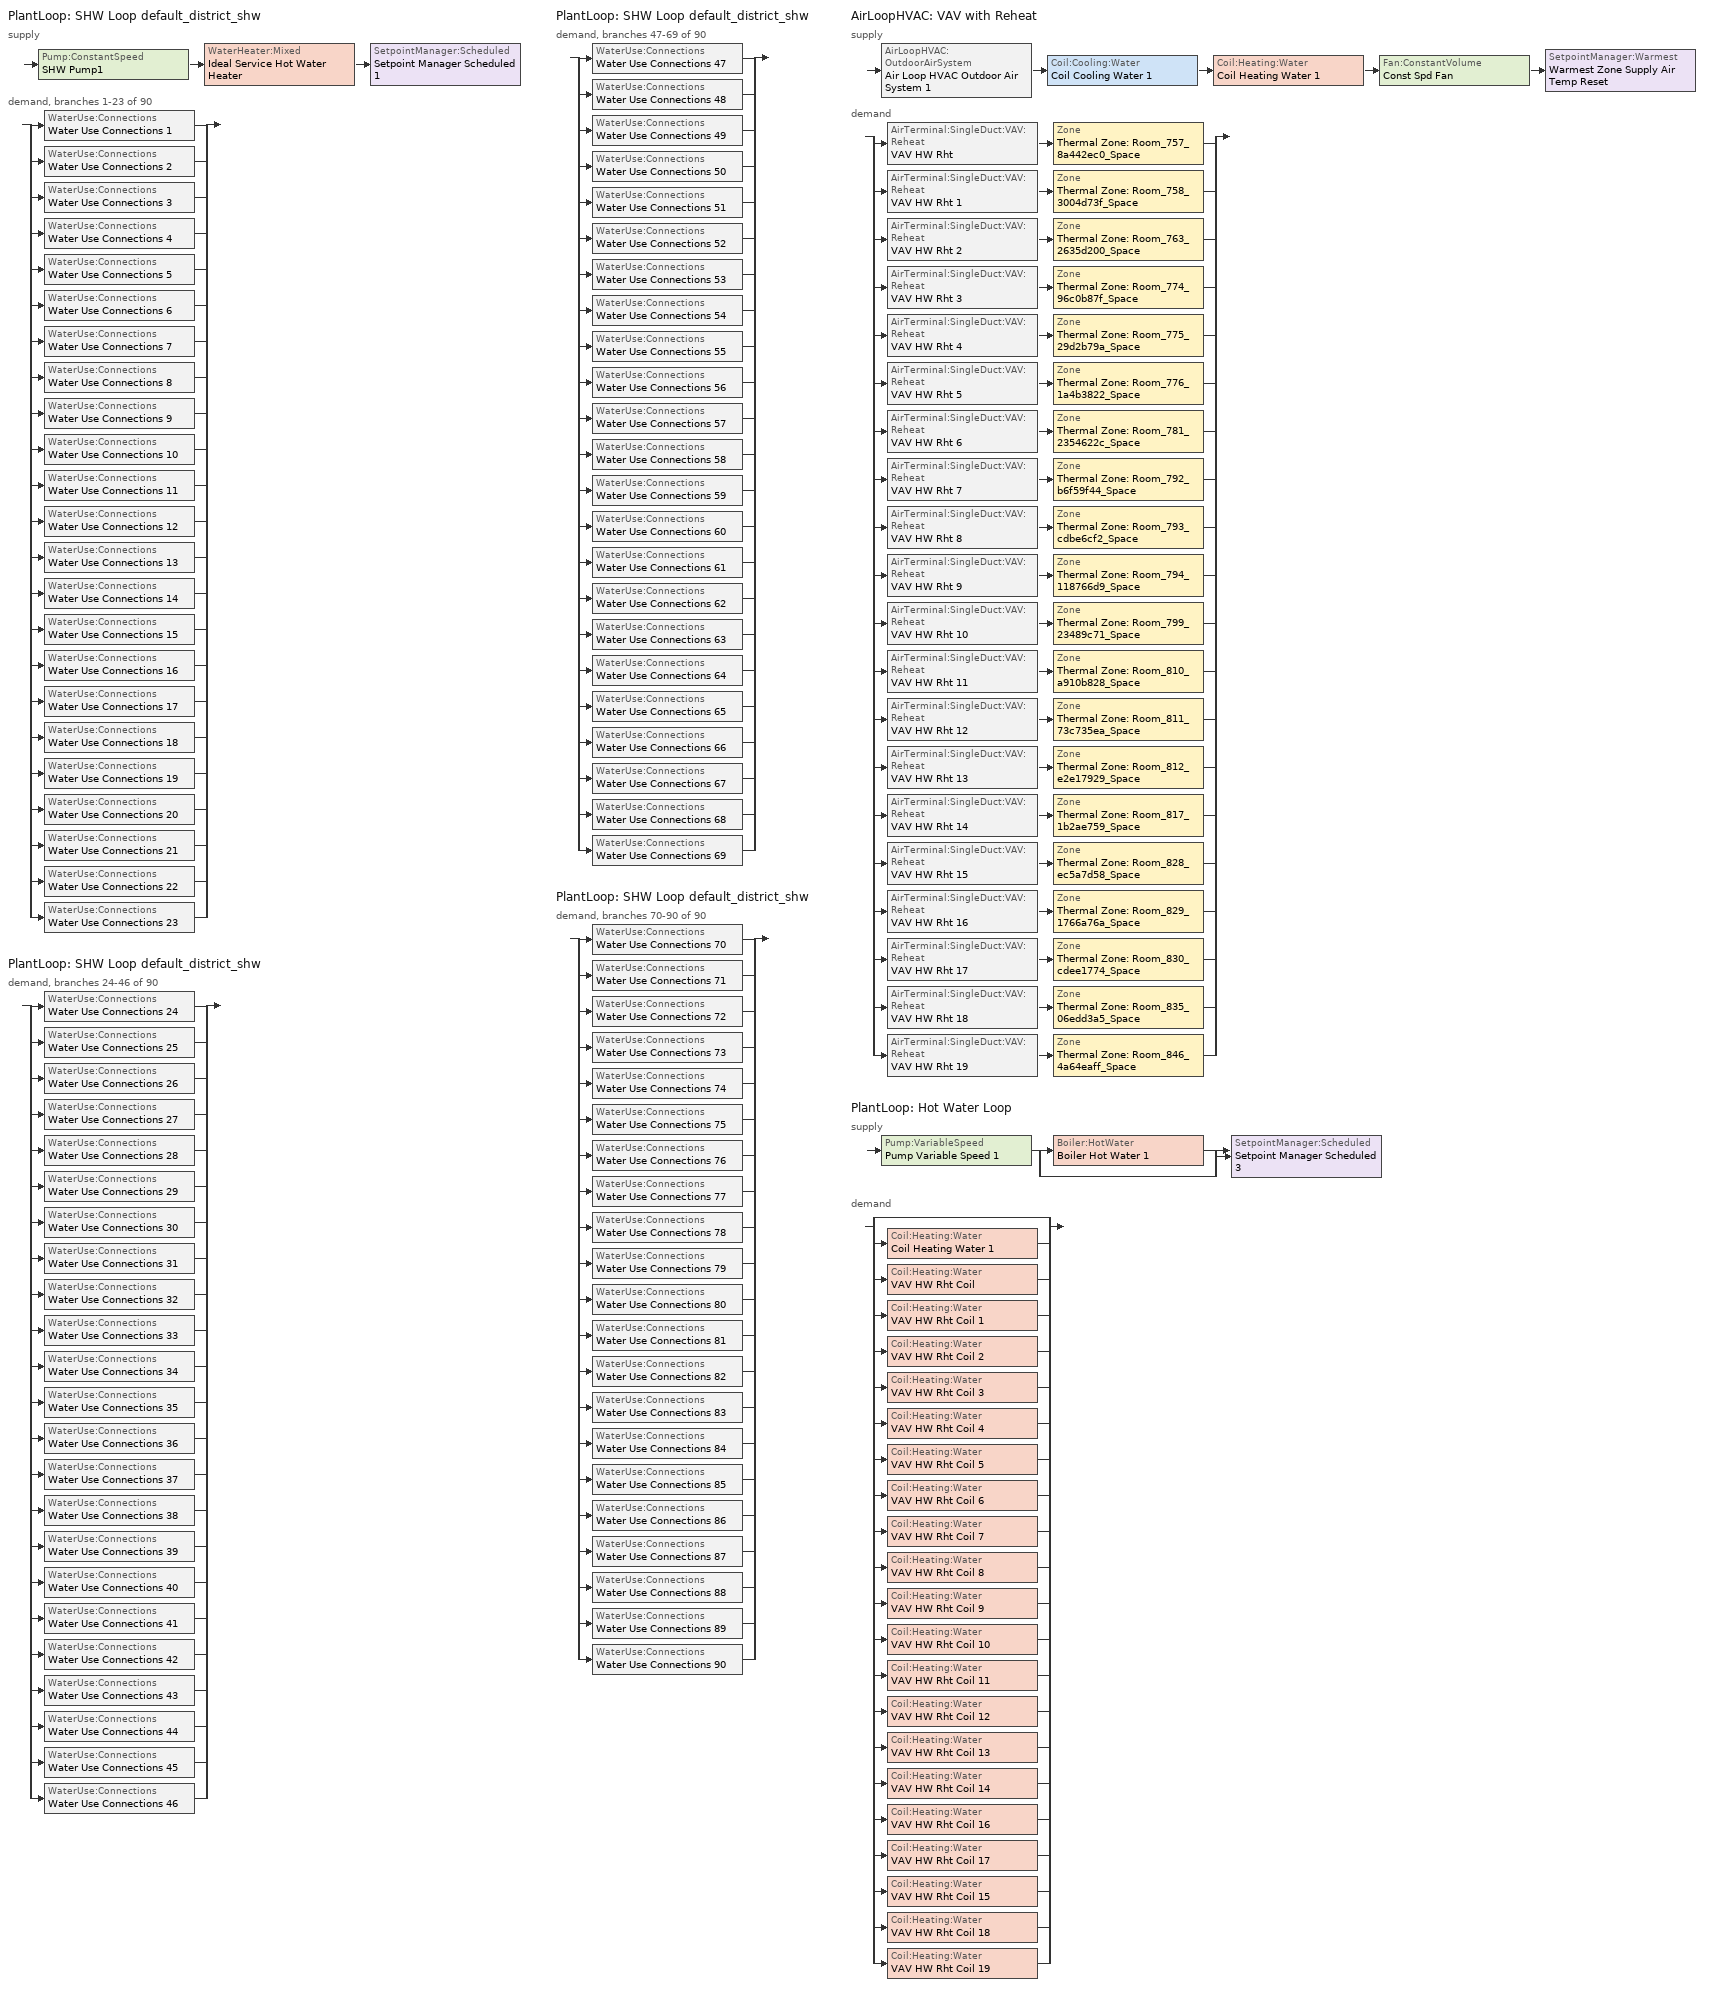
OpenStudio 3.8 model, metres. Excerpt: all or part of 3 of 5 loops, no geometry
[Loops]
PlantLoop 'SHW Loop default_district_shw'
 supply: Pump:ConstantSpeed 'SHW Pump1' > WaterHeater:Mixed 'Ideal Service Hot Water Heater' > SetpointManager:Scheduled 'Setpoint Manager Scheduled 1'
 demand, branches 1-23 of 90: split
  | WaterUse:Connections 'Water Use Connections 1'
  | WaterUse:Connections 'Water Use Connections 2'
  | WaterUse:Connections 'Water Use Connections 3'
  | WaterUse:Connections 'Water Use Connections 4'
  | WaterUse:Connections 'Water Use Connections 5'
  | WaterUse:Connections 'Water Use Connections 6'
  | WaterUse:Connections 'Water Use Connections 7'
  | WaterUse:Connections 'Water Use Connections 8'
  | WaterUse:Connections 'Water Use Connections 9'
  | WaterUse:Connections 'Water Use Connections 10'
  | WaterUse:Connections 'Water Use Connections 11'
  | WaterUse:Connections 'Water Use Connections 12'
  | WaterUse:Connections 'Water Use Connections 13'
  | WaterUse:Connections 'Water Use Connections 14'
  | WaterUse:Connections 'Water Use Connections 15'
  | WaterUse:Connections 'Water Use Connections 16'
  | WaterUse:Connections 'Water Use Connections 17'
  | WaterUse:Connections 'Water Use Connections 18'
  | WaterUse:Connections 'Water Use Connections 19'
  | WaterUse:Connections 'Water Use Connections 20'
  | WaterUse:Connections 'Water Use Connections 21'
  | WaterUse:Connections 'Water Use Connections 22'
  | WaterUse:Connections 'Water Use Connections 23'
PlantLoop 'SHW Loop default_district_shw'
 demand, branches 24-46 of 90: split
  | WaterUse:Connections 'Water Use Connections 24'
  | WaterUse:Connections 'Water Use Connections 25'
  | WaterUse:Connections 'Water Use Connections 26'
  | WaterUse:Connections 'Water Use Connections 27'
  | WaterUse:Connections 'Water Use Connections 28'
  | WaterUse:Connections 'Water Use Connections 29'
  | WaterUse:Connections 'Water Use Connections 30'
  | WaterUse:Connections 'Water Use Connections 31'
  | WaterUse:Connections 'Water Use Connections 32'
  | WaterUse:Connections 'Water Use Connections 33'
  | WaterUse:Connections 'Water Use Connections 34'
  | WaterUse:Connections 'Water Use Connections 35'
  | WaterUse:Connections 'Water Use Connections 36'
  | WaterUse:Connections 'Water Use Connections 37'
  | WaterUse:Connections 'Water Use Connections 38'
  | WaterUse:Connections 'Water Use Connections 39'
  | WaterUse:Connections 'Water Use Connections 40'
  | WaterUse:Connections 'Water Use Connections 41'
  | WaterUse:Connections 'Water Use Connections 42'
  | WaterUse:Connections 'Water Use Connections 43'
  | WaterUse:Connections 'Water Use Connections 44'
  | WaterUse:Connections 'Water Use Connections 45'
  | WaterUse:Connections 'Water Use Connections 46'
PlantLoop 'SHW Loop default_district_shw'
 demand, branches 47-69 of 90: split
  | WaterUse:Connections 'Water Use Connections 47'
  | WaterUse:Connections 'Water Use Connections 48'
  | WaterUse:Connections 'Water Use Connections 49'
  | WaterUse:Connections 'Water Use Connections 50'
  | WaterUse:Connections 'Water Use Connections 51'
  | WaterUse:Connections 'Water Use Connections 52'
  | WaterUse:Connections 'Water Use Connections 53'
  | WaterUse:Connections 'Water Use Connections 54'
  | WaterUse:Connections 'Water Use Connections 55'
  | WaterUse:Connections 'Water Use Connections 56'
  | WaterUse:Connections 'Water Use Connections 57'
  | WaterUse:Connections 'Water Use Connections 58'
  | WaterUse:Connections 'Water Use Connections 59'
  | WaterUse:Connections 'Water Use Connections 60'
  | WaterUse:Connections 'Water Use Connections 61'
  | WaterUse:Connections 'Water Use Connections 62'
  | WaterUse:Connections 'Water Use Connections 63'
  | WaterUse:Connections 'Water Use Connections 64'
  | WaterUse:Connections 'Water Use Connections 65'
  | WaterUse:Connections 'Water Use Connections 66'
  | WaterUse:Connections 'Water Use Connections 67'
  | WaterUse:Connections 'Water Use Connections 68'
  | WaterUse:Connections 'Water Use Connections 69'
PlantLoop 'SHW Loop default_district_shw'
 demand, branches 70-90 of 90: split
  | WaterUse:Connections 'Water Use Connections 70'
  | WaterUse:Connections 'Water Use Connections 71'
  | WaterUse:Connections 'Water Use Connections 72'
  | WaterUse:Connections 'Water Use Connections 73'
  | WaterUse:Connections 'Water Use Connections 74'
  | WaterUse:Connections 'Water Use Connections 75'
  | WaterUse:Connections 'Water Use Connections 76'
  | WaterUse:Connections 'Water Use Connections 77'
  | WaterUse:Connections 'Water Use Connections 78'
  | WaterUse:Connections 'Water Use Connections 79'
  | WaterUse:Connections 'Water Use Connections 80'
  | WaterUse:Connections 'Water Use Connections 81'
  | WaterUse:Connections 'Water Use Connections 82'
  | WaterUse:Connections 'Water Use Connections 83'
  | WaterUse:Connections 'Water Use Connections 84'
  | WaterUse:Connections 'Water Use Connections 85'
  | WaterUse:Connections 'Water Use Connections 86'
  | WaterUse:Connections 'Water Use Connections 87'
  | WaterUse:Connections 'Water Use Connections 88'
  | WaterUse:Connections 'Water Use Connections 89'
  | WaterUse:Connections 'Water Use Connections 90'
AirLoopHVAC 'VAV with Reheat'
 supply: AirLoopHVAC:OutdoorAirSystem 'Air Loop HVAC Outdoor Air System 1' > Coil:Cooling:Water 'Coil Cooling Water 1' > Coil:Heating:Water 'Coil Heating Water 1' > Fan:ConstantVolume 'Const Spd Fan' > SetpointManager:Warmest 'Warmest Zone Supply Air Temp Reset'
 demand: split
  | AirTerminal:SingleDuct:VAV:Reheat 'VAV HW Rht' > Zone 'Thermal Zone: Room_757_8a442ec0_Space'
  | AirTerminal:SingleDuct:VAV:Reheat 'VAV HW Rht 1' > Zone 'Thermal Zone: Room_758_3004d73f_Space'
  | AirTerminal:SingleDuct:VAV:Reheat 'VAV HW Rht 2' > Zone 'Thermal Zone: Room_763_2635d200_Space'
  | AirTerminal:SingleDuct:VAV:Reheat 'VAV HW Rht 3' > Zone 'Thermal Zone: Room_774_96c0b87f_Space'
  | AirTerminal:SingleDuct:VAV:Reheat 'VAV HW Rht 4' > Zone 'Thermal Zone: Room_775_29d2b79a_Space'
  | AirTerminal:SingleDuct:VAV:Reheat 'VAV HW Rht 5' > Zone 'Thermal Zone: Room_776_1a4b3822_Space'
  | AirTerminal:SingleDuct:VAV:Reheat 'VAV HW Rht 6' > Zone 'Thermal Zone: Room_781_2354622c_Space'
  | AirTerminal:SingleDuct:VAV:Reheat 'VAV HW Rht 7' > Zone 'Thermal Zone: Room_792_b6f59f44_Space'
  | AirTerminal:SingleDuct:VAV:Reheat 'VAV HW Rht 8' > Zone 'Thermal Zone: Room_793_cdbe6cf2_Space'
  | AirTerminal:SingleDuct:VAV:Reheat 'VAV HW Rht 9' > Zone 'Thermal Zone: Room_794_118766d9_Space'
  | AirTerminal:SingleDuct:VAV:Reheat 'VAV HW Rht 10' > Zone 'Thermal Zone: Room_799_23489c71_Space'
  | AirTerminal:SingleDuct:VAV:Reheat 'VAV HW Rht 11' > Zone 'Thermal Zone: Room_810_a910b828_Space'
  | AirTerminal:SingleDuct:VAV:Reheat 'VAV HW Rht 12' > Zone 'Thermal Zone: Room_811_73c735ea_Space'
  | AirTerminal:SingleDuct:VAV:Reheat 'VAV HW Rht 13' > Zone 'Thermal Zone: Room_812_e2e17929_Space'
  | AirTerminal:SingleDuct:VAV:Reheat 'VAV HW Rht 14' > Zone 'Thermal Zone: Room_817_1b2ae759_Space'
  | AirTerminal:SingleDuct:VAV:Reheat 'VAV HW Rht 15' > Zone 'Thermal Zone: Room_828_ec5a7d58_Space'
  | AirTerminal:SingleDuct:VAV:Reheat 'VAV HW Rht 16' > Zone 'Thermal Zone: Room_829_1766a76a_Space'
  | AirTerminal:SingleDuct:VAV:Reheat 'VAV HW Rht 17' > Zone 'Thermal Zone: Room_830_cdee1774_Space'
  | AirTerminal:SingleDuct:VAV:Reheat 'VAV HW Rht 18' > Zone 'Thermal Zone: Room_835_06edd3a5_Space'
  | AirTerminal:SingleDuct:VAV:Reheat 'VAV HW Rht 19' > Zone 'Thermal Zone: Room_846_4a64eaff_Space'
PlantLoop 'Hot Water Loop'
 supply: Pump:VariableSpeed 'Pump Variable Speed 1' > split
  | Boiler:HotWater 'Boiler Hot Water 1'
  | bypass
  join > SetpointManager:Scheduled 'Setpoint Manager Scheduled 3'
 demand: split
  | bypass
  | Coil:Heating:Water 'Coil Heating Water 1'
  | Coil:Heating:Water 'VAV HW Rht Coil'
  | Coil:Heating:Water 'VAV HW Rht Coil 1'
  | Coil:Heating:Water 'VAV HW Rht Coil 2'
  | Coil:Heating:Water 'VAV HW Rht Coil 3'
  | Coil:Heating:Water 'VAV HW Rht Coil 4'
  | Coil:Heating:Water 'VAV HW Rht Coil 5'
  | Coil:Heating:Water 'VAV HW Rht Coil 6'
  | Coil:Heating:Water 'VAV HW Rht Coil 7'
  | Coil:Heating:Water 'VAV HW Rht Coil 8'
  | Coil:Heating:Water 'VAV HW Rht Coil 9'
  | Coil:Heating:Water 'VAV HW Rht Coil 10'
  | Coil:Heating:Water 'VAV HW Rht Coil 11'
  | Coil:Heating:Water 'VAV HW Rht Coil 12'
  | Coil:Heating:Water 'VAV HW Rht Coil 13'
  | Coil:Heating:Water 'VAV HW Rht Coil 14'
  | Coil:Heating:Water 'VAV HW Rht Coil 16'
  | Coil:Heating:Water 'VAV HW Rht Coil 17'
  | Coil:Heating:Water 'VAV HW Rht Coil 15'
  | Coil:Heating:Water 'VAV HW Rht Coil 18'
  | Coil:Heating:Water 'VAV HW Rht Coil 19'
[SizingPeriod:DesignDay] Barometric Pressure {Pa}=100893; Rain Indicator=No; Snow Indicator=No; Day of Month=21; Daylight Saving Time Indicator=No; Dry-Bulb Temperature Range Modifier Type=DefaultMultipliers
Name | Maximum Dry-Bulb Temperature {C} | Daily Dry-Bulb Temperature Range {deltaC} | Wind Speed {m/s} | Wind Direction {deg} | Sky Clearness | Month | Day Type | Humidity Condition Type | Wetbulb or DewPoint at Maximum Dry-Bulb {C} | Solar Model Indicator | ASHRAE Clear Sky Optical Depth for Beam Irradiance | ASHRAE Clear Sky Optical Depth for Diffuse Irradiance | Enthalpy at Maximum Dry-Bulb {J/kg}
Montreal Int'l Ann Htg Wind 99.6% Condns WS=>MCDB | -5.3 | 0 | 12.9 | 260 | 0 | 1 | WinterDesignDay | Wetbulb | -5.3 | ASHRAEClearSky
Montreal Int'l Ann Clg .4% Condns DB=>MWB | 30 | 9.3 | 4.9 | 220 |  | 7 | SummerDesignDay | Wetbulb | 22.1 | ASHRAETau | 0.465 | 1.966
Montreal Int'l Ann Clg .4% Condns WB=>MDB | 28.1 | 9.3 | 4.9 | 220 |  | 7 | SummerDesignDay | Wetbulb | 23.2 | ASHRAETau | 0.465 | 1.966
Montreal Int'l Ann Clg .4% Condns DP=>MDB | 26 | 9.3 | 4.9 | 220 |  | 7 | SummerDesignDay | Dewpoint | 21.6 | ASHRAETau | 0.465 | 1.966
Montreal Int'l Ann Clg .4% Condns Enth=>MDB | 28.1 | 9.3 | 4.9 | 220 |  | 7 | SummerDesignDay | Enthalpy | 23 | ASHRAETau | 0.465 | 1.966 | 69300
[WaterUse:Equipment:Definition] Target Temperature Schedule=60.0C Hot Water; Sensible Fraction Schedule=0.2 Hot Water Sensible Fraction; Latent Fraction Schedule=0.05 Hot Water Latent Fraction
Name | Peak Flow Rate {m3/s}
MediumOffice Building_Service Hot Water..Room_757_8a442ec0; MediumOffice Building_Service Hot Water..Room_758_3004d73f; MediumOffice Building_Service Hot Water..Room_763_2635d200; MediumOffice Building_Service Hot Water..Room_774_96c0b87f; MediumOffice Building_Service Hot Water..Room_793_cdbe6cf2; MediumOffice Building_Service Hot Water..Room_794_118766d9; MediumOffice Building_Service Hot Water..Room_799_23489c71; MediumOffice Building_Service Hot Water..Room_810_a910b828 | 1.25655e-06
MediumOffice Building_Service Hot Water..Room_775_29d2b79a; MediumOffice Building_Service Hot Water..Room_776_1a4b3822; MediumOffice Building_Service Hot Water..Room_781_2354622c; MediumOffice Building_Service Hot Water..Room_792_b6f59f44; MediumOffice Building_Service Hot Water..Room_811_73c735ea; MediumOffice Building_Service Hot Water..Room_812_e2e17929; MediumOffice Building_Service Hot Water..Room_817_1b2ae759; MediumOffice Building_Service Hot Water..Room_828_ec5a7d58 | 2.59089e-06
MediumOffice Building_Service Hot Water..Room_829_1766a76a; MediumOffice Building_Service Hot Water..Room_830_cdee1774; MediumOffice Building_Service Hot Water..Room_835_06edd3a5; MediumOffice Building_Service Hot Water..Room_846_4a64eaff | 7.06125e-06
[WaterUse:Connections] Hot Water Supply Temperature Schedule=60.0C Hot Water; Drain Water Heat Exchanger Type=None; Drain Water Heat Exchanger Destination=Plant
Name | Water Use Equipment Name 1
Water Use Connections 1 | MediumOffice Building_Service Hot Water..Room_757_8a442ec0
Water Use Connections 2 | MediumOffice Building_Service Hot Water..Room_758_3004d73f
Water Use Connections 3; Water Use Connections 4; Water Use Connections 5; Water Use Connections 6; Water Use Connections 8; Water Use Connections 9; Water Use Connections 10; Water Use Connections 11; Water Use Connections 12; Water Use Connections 13; Water Use Connections 14; Water Use Connections 15; Water Use Connections 16; Water Use Connections 17; Water Use Connections 21; Water Use Connections 22; Water Use Connections 23; Water Use Connections 24; Water Use Connections 26; Water Use Connections 27; Water Use Connections 28; Water Use Connections 29; Water Use Connections 30; Water Use Connections 31; Water Use Connections 32; Water Use Connections 33; Water Use Connections 34; Water Use Connections 35; Water Use Connections 39; Water Use Connections 40; Water Use Connections 41; Water Use Connections 42; Water Use Connections 44; Water Use Connections 45; Water Use Connections 46; Water Use Connections 47; Water Use Connections 48; Water Use Connections 49; Water Use Connections 50; Water Use Connections 51; Water Use Connections 52; Water Use Connections 53; Water Use Connections 57; Water Use Connections 58; Water Use Connections 59; Water Use Connections 60; Water Use Connections 62; Water Use Connections 63; Water Use Connections 64; Water Use Connections 65; Water Use Connections 66; Water Use Connections 67; Water Use Connections 68; Water Use Connections 69; Water Use Connections 70; Water Use Connections 71; Water Use Connections 75; Water Use Connections 76; Water Use Connections 77; Water Use Connections 78; Water Use Connections 80; Water Use Connections 81; Water Use Connections 82; Water Use Connections 83; Water Use Connections 84; Water Use Connections 85; Water Use Connections 86; Water Use Connections 87; Water Use Connections 88; Water Use Connections 89
Water Use Connections 7 | MediumOffice Building_Service Hot Water..Room_763_2635d200
Water Use Connections 18 | MediumOffice Building_Service Hot Water..Room_774_96c0b87f
Water Use Connections 19 | MediumOffice Building_Service Hot Water..Room_775_29d2b79a
Water Use Connections 20 | MediumOffice Building_Service Hot Water..Room_776_1a4b3822
Water Use Connections 25 | MediumOffice Building_Service Hot Water..Room_781_2354622c
Water Use Connections 36 | MediumOffice Building_Service Hot Water..Room_792_b6f59f44
Water Use Connections 37 | MediumOffice Building_Service Hot Water..Room_793_cdbe6cf2
Water Use Connections 38 | MediumOffice Building_Service Hot Water..Room_794_118766d9
Water Use Connections 43 | MediumOffice Building_Service Hot Water..Room_799_23489c71
Water Use Connections 54 | MediumOffice Building_Service Hot Water..Room_810_a910b828
Water Use Connections 55 | MediumOffice Building_Service Hot Water..Room_811_73c735ea
Water Use Connections 56 | MediumOffice Building_Service Hot Water..Room_812_e2e17929
Water Use Connections 61 | MediumOffice Building_Service Hot Water..Room_817_1b2ae759
Water Use Connections 72 | MediumOffice Building_Service Hot Water..Room_828_ec5a7d58
Water Use Connections 73 | MediumOffice Building_Service Hot Water..Room_829_1766a76a
Water Use Connections 74 | MediumOffice Building_Service Hot Water..Room_830_cdee1774
Water Use Connections 79 | MediumOffice Building_Service Hot Water..Room_835_06edd3a5
Water Use Connections 90 | MediumOffice Building_Service Hot Water..Room_846_4a64eaff
[PlantLoop] Glycol Concentration=0; Plant Loop Volume {m3}=Autocalculate; Load Distribution Scheme=Optimal
Name | Maximum Loop Temperature {C} | Minimum Loop Temperature {C} | Fluid Type
SHW Loop default_district_shw | 60 | 10
Hot Water Loop |  |  | Water
[Sizing:Plant] Loop Type=Heating; Sizing Option=NonCoincident; Zone Timesteps in Averaging Window=1; Coincident Sizing Factor Mode=None
Name | Design Loop Exit Temperature {C} | Loop Design Temperature Difference {deltaC}
SHW Loop default_district_shw | 60 | 5
Hot Water Loop | 82 | 11
[SetpointManager:Scheduled] Control Variable=Temperature
Name | Schedule
Setpoint Manager Scheduled 1 | 60C Hot Water
Setpoint Manager Scheduled 3 | Hot_Water_Temperature
[Pump:ConstantSpeed]
SHW Pump1: Rated Flow Rate {m3/s}=autosize; Rated Pump Head {Pa}=29891; Rated Power Consumption {W}=autosize; Motor Efficiency=0.9; Fraction of Motor Inefficiencies to Fluid Stream=0; Pump Control Type=Intermittent; Design Power Sizing Method=PowerPerFlowPerPressure; Design Electric Power per Unit Flow Rate {W/(m3/s)}=348701.1; Design Shaft Power per Unit Flow Rate per Unit Head {W-s/m3-Pa}=1.28205
[WaterHeater:Mixed]
Ideal Service Hot Water Heater: Tank Volume {m3}=0; Setpoint Temperature Schedule=Schedule Ruleset 2; Deadband Temperature Difference {deltaC}=2; Maximum Temperature Limit {C}=82.22; Heater Control Type=Modulate; Heater Maximum Capacity {W}=1000000; Heater Fuel Type=DistrictHeatingWater; Heater Thermal Efficiency=1; Off Cycle Parasitic Fuel Consumption Rate {W}=20; Off Cycle Parasitic Fuel Type=DistrictHeatingWater; Off Cycle Parasitic Heat Fraction to Tank=0.8; On Cycle Parasitic Fuel Type=DistrictHeatingWater; Ambient Temperature Indicator=Schedule; Ambient Temperature Schedule=22C Ambient Condition; Off Cycle Loss Coefficient to Ambient Temperature {W/K}=0; On Cycle Loss Coefficient to Ambient Temperature {W/K}=0; Use Side Effectiveness=1; Source Side Effectiveness=1; Use Side Design Flow Rate {m3/s}=autosize; Source Side Design Flow Rate {m3/s}=autosize; Indirect Water Heating Recovery Time {hr}=1.5; Source Side Flow Control Mode=IndirectHeatPrimarySetpoint
[WaterHeater:Sizing]
Ideal Service Hot Water Heater: Design Mode=PeakDraw; Time Storage Can Meet Peak Draw {hr}=0.538503; Time for Tank Recovery {hr}=0; Nominal Tank Volume for Autosizing Plant Connections {m3}=1
[AirLoopHVAC]
VAV with Reheat: Availability Schedule=Always On Discrete; Design Supply Air Flow Rate {m3/s}=autosize; Design Return Air Flow Fraction of Supply Air Flow=1
[Sizing:System]
VAV with Reheat: Central Heating Maximum System Air Flow Ratio=0.3; Preheat Design Temperature {C}=7; Preheat Design Humidity Ratio {kg-H2O/kg-Air}=0.008; Precool Design Temperature {C}=12.8; Precool Design Humidity Ratio {kg-H2O/kg-Air}=0.008; Central Cooling Design Supply Air Temperature {C}=12.8; Central Heating Design Supply Air Temperature {C}=12.8; 100% Outdoor Air in Cooling=Yes; 100% Outdoor Air in Heating=Yes; Central Cooling Design Supply Air Humidity Ratio {kg-H2O/kg-Air}=0.0085; Zone Maximum Outdoor Air Fraction=1; Cooling Supply Air Flow Rate Per Floor Area {m3/s-m2}=0.00996765; Cooling Fraction of Autosized Cooling Supply Air Flow Rate=1; Cooling Supply Air Flow Rate Per Unit Cooling Capacity {m3/s-W}=3.94755e-05; Heating Supply Air Flow Rate Per Floor Area {m3/s-m2}=0.00996765; Heating Fraction of Autosized Heating Supply Air Flow Rate=1; Heating Fraction of Autosized Cooling Supply Air Flow Rate=1; Heating Supply Air Flow Rate Per Unit Heating Capacity {m3/s-W}=3.15882e-05; Cooling Design Capacity Method=CoolingDesignCapacity; Cooling Design Capacity {W}=autosize; Cooling Design Capacity Per Floor Area {W/m2}=234.7; Fraction of Autosized Cooling Design Capacity=1; Heating Design Capacity Method=HeatingDesignCapacity; Heating Design Capacity {W}=autosize; Heating Design Capacity Per Floor Area {W/m2}=157; Fraction of Autosized Heating Design Capacity=1; Central Cooling Capacity Control Method=OnOff; Occupant Diversity=autosize
[Coil:Heating:Water]
Name | Availability Schedule
Coil Heating Water 1 | Always On Discrete
VAV HW Rht Coil; VAV HW Rht Coil 1; VAV HW Rht Coil 2; VAV HW Rht Coil 3; VAV HW Rht Coil 4; VAV HW Rht Coil 5; VAV HW Rht Coil 6; VAV HW Rht Coil 7; VAV HW Rht Coil 8; VAV HW Rht Coil 9; VAV HW Rht Coil 10; VAV HW Rht Coil 11; VAV HW Rht Coil 12; VAV HW Rht Coil 13; VAV HW Rht Coil 14; VAV HW Rht Coil 15; VAV HW Rht Coil 16; VAV HW Rht Coil 17; VAV HW Rht Coil 18; VAV HW Rht Coil 19 | Always On Discrete hvac_library
[Coil:Cooling:Water]
Coil Cooling Water 1: Availability Schedule=Always On Discrete
[Controller:OutdoorAir]
Controller Outdoor Air 1: Minimum Outdoor Air Flow Rate {m3/s}=0; Maximum Outdoor Air Flow Rate {m3/s}=Autosize; Economizer Control Type=NoEconomizer; Economizer Control Action Type=ModulateFlow; Economizer Maximum Limit Dry-Bulb Temperature {C}=28; Economizer Maximum Limit Enthalpy {J/kg}=64000; Economizer Minimum Limit Dry-Bulb Temperature {C}=-100; Lockout Type=NoLockout; Minimum Limit Type=FixedMinimum; Controller Mechanical Ventilation=Controller Mechanical Ventilation 1; High Humidity Control=No; Heat Recovery Bypass Control Type=BypassWhenWithinEconomizerLimits; Economizer Operation Staging=InterlockedWithMechanicalCooling
[Controller:MechanicalVentilation]
Controller Mechanical Ventilation 1: Availability Schedule=Always On Discrete
[AirLoopHVAC:OutdoorAirSystem]
Air Loop HVAC Outdoor Air System 1: Controller=Controller Outdoor Air 1
[Pump:VariableSpeed]
Pump Variable Speed 1: Pump Control Type=Intermittent; Skin Loss Radiative Fraction=0.5; Design Power Sizing Method=PowerPerFlowPerPressure; Design Electric Power per Unit Flow Rate {W/(m3/s)}=348701.1; Design Shaft Power per Unit Flow Rate per Unit Head {W-s/m3-Pa}=1.28205; Design Minimum Flow Rate Fraction=0
[Boiler:HotWater]
Boiler Hot Water 1: Efficiency Curve Temperature Evaluation Variable=LeavingBoiler; Normalized Boiler Efficiency Curve=Boiler Efficiency; Water Outlet Upper Temperature Limit {C}=99; Boiler Flow Mode=ConstantFlow; On Cycle Parasitic Electric Load {W}=0; Off Cycle Parasitic Fuel Load {W}=0; Sizing Factor=1
[Controller:WaterCoil]
Name | Water Coil | Action
Controller Water Coil 1 | Coil Heating Water 1 | Normal
Controller Water Coil 2 | Coil Cooling Water 1 | Reverse
[Fan:ConstantVolume]
Const Spd Fan: Availability Schedule=Always On Discrete hvac_library; Maximum Flow Rate {m3/s}=AutoSize
[Sizing:Zone] Zone Cooling Design Supply Air Temperature Input Method=SupplyAirTemperature; Zone Cooling Design Supply Air Temperature {C}=14; Zone Cooling Design Supply Air Temperature Difference {deltaC}=11.11; Zone Heating Design Supply Air Temperature Input Method=SupplyAirTemperature; Zone Heating Design Supply Air Temperature {C}=40; Zone Heating Design Supply Air Temperature Difference {deltaC}=11.11; Zone Cooling Design Supply Air Humidity Ratio {kg-H2O/kg-air}=0.0085; Zone Heating Design Supply Air Humidity Ratio {kg-H2O/kg-air}=0.008; Cooling Design Air Flow Method=DesignDay; Heating Design Air Flow Method=DesignDay; Account for Dedicated Outdoor Air System=No; Dedicated Outdoor Air System Control Strategy=NeutralSupplyAir; Dedicated Outdoor Air Low Setpoint Temperature for Design {C}=autosize; Dedicated Outdoor Air High Setpoint Temperature for Design {C}=autosize; Zone Load Sizing Method=Sensible Load Only No Latent Load; Zone Latent Cooling Design Supply Air Humidity Ratio Input Method=HumidityRatioDifference; Zone Cooling Design Supply Air Humidity Ratio Difference {kgWater/kgDryAir}=0.005; Zone Latent Heating Design Supply Air Humidity Ratio Input Method=HumidityRatioDifference; Zone Humidification Design Supply Air Humidity Ratio Difference {kgWater/kgDryAir}=0.005
Thermal Zone: Room_792_b6f59f44_Space; Thermal Zone: Room_757_8a442ec0_Space; Thermal Zone: Room_758_3004d73f_Space; Thermal Zone: Room_781_2354622c_Space; Thermal Zone: Room_812_e2e17929_Space; Thermal Zone: Room_763_2635d200_Space; Thermal Zone: Room_776_1a4b3822_Space; Thermal Zone: Room_774_96c0b87f_Space; Thermal Zone: Room_775_29d2b79a_Space; Thermal Zone: Room_830_cdee1774_Space; Thermal Zone: Room_793_cdbe6cf2_Space; Thermal Zone: Room_794_118766d9_Space; Thermal Zone: Room_799_23489c71_Space; Thermal Zone: Room_810_a910b828_Space; Thermal Zone: Room_811_73c735ea_Space; Thermal Zone: Room_817_1b2ae759_Space; Thermal Zone: Room_828_ec5a7d58_Space; Thermal Zone: Room_829_1766a76a_Space; Thermal Zone: Room_835_06edd3a5_Space; Thermal Zone: Room_846_4a64eaff_Space
[Zone equipment]
Thermal Zone: Room_792_b6f59f44_Space: VAV HW Rht 7
Thermal Zone: Room_757_8a442ec0_Space: VAV HW Rht
Thermal Zone: Room_758_3004d73f_Space: VAV HW Rht 1
Thermal Zone: Room_781_2354622c_Space: VAV HW Rht 6
Thermal Zone: Room_812_e2e17929_Space: VAV HW Rht 13
Thermal Zone: Room_763_2635d200_Space: VAV HW Rht 2
Thermal Zone: Room_776_1a4b3822_Space: VAV HW Rht 5
Thermal Zone: Room_774_96c0b87f_Space: VAV HW Rht 3
Thermal Zone: Room_775_29d2b79a_Space: VAV HW Rht 4
Thermal Zone: Room_830_cdee1774_Space: VAV HW Rht 17
Thermal Zone: Room_793_cdbe6cf2_Space: VAV HW Rht 8
Thermal Zone: Room_794_118766d9_Space: VAV HW Rht 9
Thermal Zone: Room_799_23489c71_Space: VAV HW Rht 10
Thermal Zone: Room_810_a910b828_Space: VAV HW Rht 11
Thermal Zone: Room_811_73c735ea_Space: VAV HW Rht 12
Thermal Zone: Room_817_1b2ae759_Space: VAV HW Rht 14
Thermal Zone: Room_828_ec5a7d58_Space: VAV HW Rht 15
Thermal Zone: Room_829_1766a76a_Space: VAV HW Rht 16
Thermal Zone: Room_835_06edd3a5_Space: VAV HW Rht 18
Thermal Zone: Room_846_4a64eaff_Space: VAV HW Rht 19
[AirTerminal:SingleDuct:VAV:Reheat] Availability Schedule=Always On Discrete hvac_library; Maximum Air Flow Rate {m3/s}=Autosize; Zone Minimum Air Flow Input Method=Constant; Constant Minimum Air Flow Fraction=0.3; Fixed Minimum Air Flow Rate {m3/s}=0; Maximum Hot Water or Steam Flow Rate {m3/s}=Autosize; Minimum Hot Water or Steam Flow Rate {m3/s}=0; Convergence Tolerance=0.001; Damper Heating Action=Normal; Maximum Flow per Zone Floor Area During Reheat {m3/s-m2}=AutoSize; Maximum Flow Fraction During Reheat=AutoSize; Maximum Reheat Air Temperature {C}=35; Control For Outdoor Air=No
Name | Reheat Coil
VAV HW Rht | VAV HW Rht Coil
VAV HW Rht 1 | VAV HW Rht Coil 1
VAV HW Rht 2 | VAV HW Rht Coil 2
VAV HW Rht 3 | VAV HW Rht Coil 3
VAV HW Rht 4 | VAV HW Rht Coil 4
VAV HW Rht 5 | VAV HW Rht Coil 5
VAV HW Rht 6 | VAV HW Rht Coil 6
VAV HW Rht 7 | VAV HW Rht Coil 7
VAV HW Rht 8 | VAV HW Rht Coil 8
VAV HW Rht 9 | VAV HW Rht Coil 9
VAV HW Rht 10 | VAV HW Rht Coil 10
VAV HW Rht 11 | VAV HW Rht Coil 11
VAV HW Rht 12 | VAV HW Rht Coil 12
VAV HW Rht 13 | VAV HW Rht Coil 13
VAV HW Rht 14 | VAV HW Rht Coil 14
VAV HW Rht 15 | VAV HW Rht Coil 15
VAV HW Rht 16 | VAV HW Rht Coil 16
VAV HW Rht 17 | VAV HW Rht Coil 17
VAV HW Rht 18 | VAV HW Rht Coil 18
VAV HW Rht 19 | VAV HW Rht Coil 19
[SetpointManager:Warmest]
Warmest Zone Supply Air Temp Reset: Control Variable=Temperature; Minimum Setpoint Temperature {C}=15; Maximum Setpoint Temperature {C}=26; Strategy=MaximumTemperature
[Schedule:Ruleset]
60.0C Hot Water: Default Day Schedule=Schedule Day 15
0.2 Hot Water Sensible Fraction: Default Day Schedule=Schedule Day 16
0.05 Hot Water Latent Fraction: Default Day Schedule=Schedule Day 17
60C Hot Water: Default Day Schedule=Schedule Day 18
Schedule Ruleset 2: Default Day Schedule=Schedule Day 20
22C Ambient Condition: Default Day Schedule=Schedule Day 21
Hot_Water_Temperature: Default Day Schedule=Hot_Water_Temperature_Default; Summer Design Day Schedule=Hot_Water_Temperature_Summer_Design_Day; Winter Design Day Schedule=Hot_Water_Temperature_Winter_Design_Day
[Schedule:Day]
Schedule Day 15; Schedule Day 18; Schedule Day 20: No, 24, 0, 60
Schedule Day 16: No, 24, 0, 0.2
Schedule Day 17: No, 24, 0, 0.05
Schedule Day 21: No, 24, 0, 22
Hot_Water_Temperature_Default; Hot_Water_Temperature_Summer_Design_Day; Hot_Water_Temperature_Winter_Design_Day: 24, 0, 67
[Schedule:Constant] Value=1
Always On Discrete; Always On Discrete hvac_library
[Curve:Biquadratic]
Boiler Efficiency: Coefficient1 Constant=1; Coefficient2 x=0; Coefficient3 x**2=0; Coefficient4 y=0; Coefficient5 y**2=0; Coefficient6 x*y=0; Minimum Value of x=0; Maximum Value of x=1; Minimum Value of y=0; Maximum Value of y=1; Input Unit Type for X=Dimensionless; Input Unit Type for Y=Dimensionless; Output Unit Type=Dimensionless
